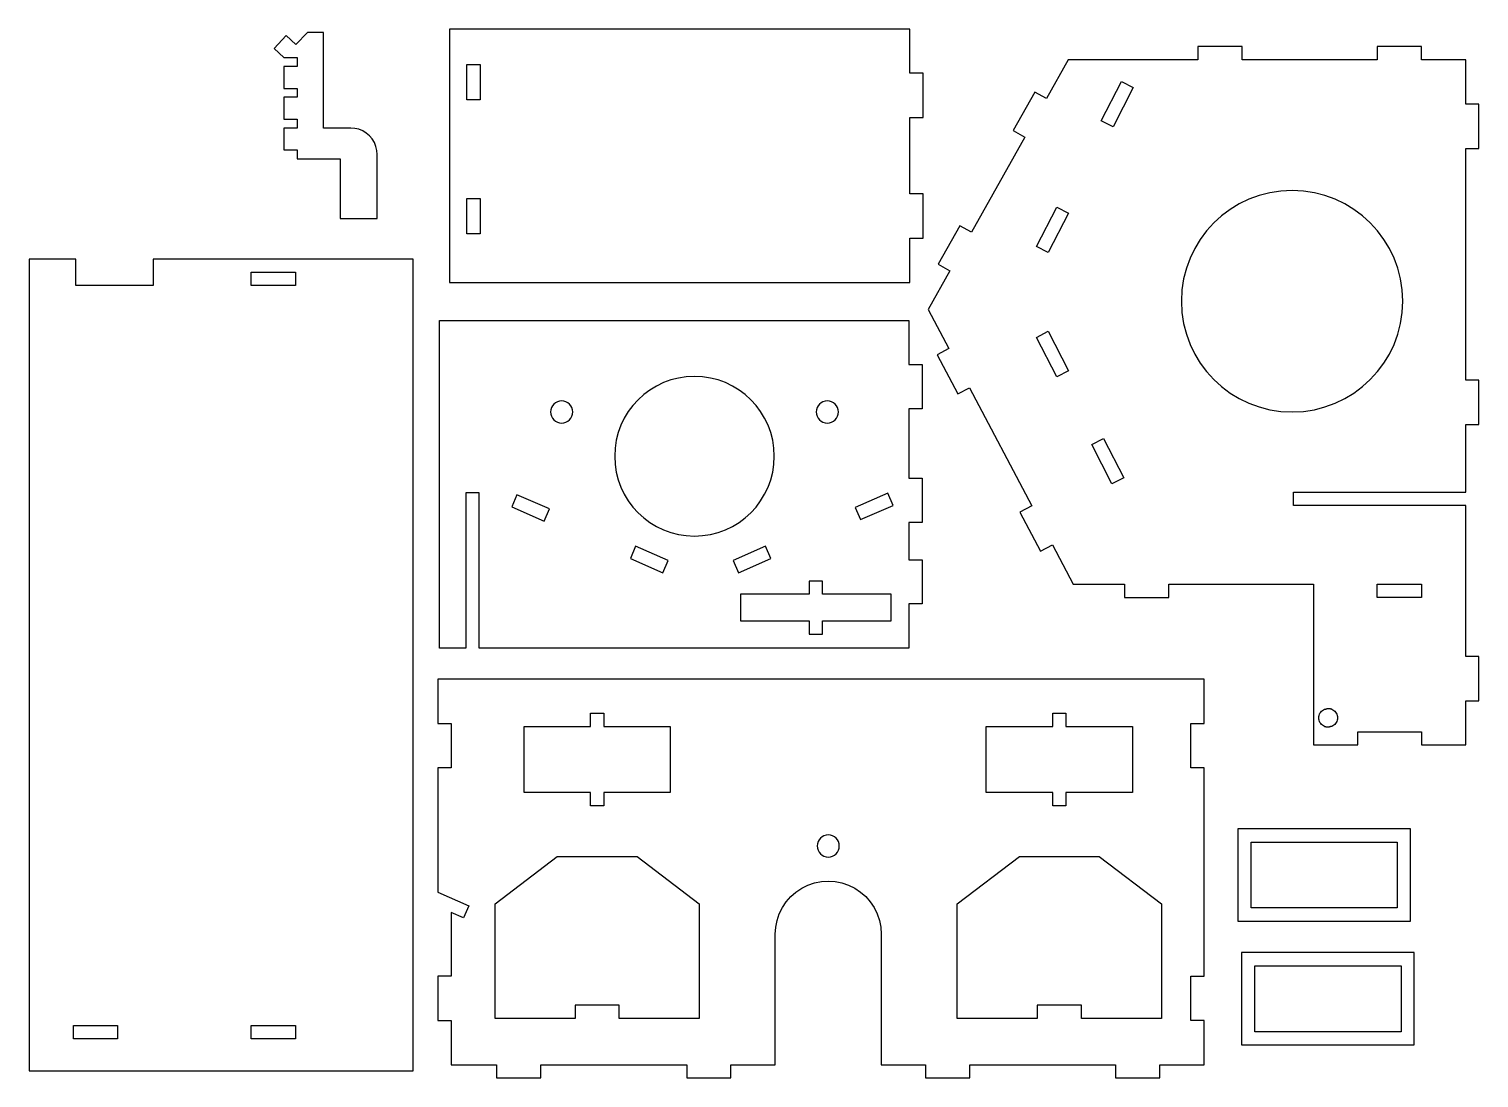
# Model space of a CAD drawing. Header units: millimetres. Extents: x 3 to 662, y 0 to 480.
# Drawn here: x 334.7 to 662.2, y 242.8 to 479.7 of the extents above; entities that cross this region are included whole.
import ezdxf

# ---------------------------------------------------------------- set-up
doc = ezdxf.new("R2010")
doc.units = ezdxf.units.MM
doc.layers.add('Whole Simpsons House v1_Sketch15', color=7, linetype='Continuous')

msp = doc.modelspace()

# ---------------------------------------------------------------- linework, layer by layer
at = {"layer": 'Whole Simpsons House v1_Sketch15', "extrusion": (0, 6.12323e-17, -1)}
for p, q in [((397.54, 478.87, 1.79), (394.97, 476.16, 1.79)), ((401.22, 478.87, 1.79), (397.54, 478.87, 1.79)), ((401.22, 457.33, 1.79), (401.22, 478.87, 1.79)), ((429.62, 479.69, 1.79), (429.62, 422.44, 1.79)), ((533.63, 479.69, 1.79), (429.62, 479.69, 1.79)), ((533.63, 469.69, 1.79), (533.63, 479.69, 1.79)), ((392.79, 478.22, 1.79), (390.04, 475.31, 1.79)), ((390.04, 475.31, 1.79), (392.22, 473.25, 1.79)), ((394.97, 476.16, 1.79), (392.79, 478.22, 1.79)), ((598.71, 475.72, 1.79), (598.71, 472.72, 1.79)), ((608.71, 475.72, 1.79), (598.71, 475.72, 1.79)), ((608.71, 472.72, 1.79), (608.71, 475.72, 1.79)), ((639.23, 475.72, 1.79), (639.23, 472.72, 1.79)), ((649.23, 475.72, 1.79), (639.23, 475.72, 1.79)), ((649.23, 472.72, 1.79), (649.23, 475.72, 1.79)), ((392.22, 473.25, 1.79), (395.22, 473.25, 1.79)), ((395.22, 473.25, 1.79), (395.22, 471.25, 1.79)), ((569.4, 472.72, 1.79), (564.51, 464, 1.79)), ((598.71, 472.72, 1.79), (569.4, 472.72, 1.79)), ((639.23, 472.72, 1.79), (608.71, 472.72, 1.79)), ((659.23, 472.72, 1.79), (649.23, 472.72, 1.79)), ((659.23, 462.72, 1.79), (659.23, 472.72, 1.79)), ((392.22, 471.25, 1.79), (392.22, 466.29, 1.79)), ((395.22, 471.25, 1.79), (392.22, 471.25, 1.79)), ((433.57, 463.69, 1.79), (433.57, 471.69, 1.79)), ((433.57, 471.69, 1.79), (436.58, 471.69, 1.79)), ((436.58, 471.69, 1.79), (436.58, 463.69, 1.79)), ((536.63, 469.69, 1.79), (533.63, 469.69, 1.79)), ((536.63, 459.69, 1.79), (536.63, 469.69, 1.79)), ((392.22, 466.29, 1.79), (395.22, 466.29, 1.79)), ((395.22, 466.29, 1.79), (395.22, 464.29, 1.79)), ((561.89, 465.46, 1.79), (557, 456.74, 1.79)), ((564.51, 464, 1.79), (561.89, 465.46, 1.79)), ((576.88, 458.98, 1.79), (581.46, 467.87, 1.79)), ((584.13, 466.5, 1.79), (579.55, 457.6, 1.79)), ((581.46, 467.87, 1.79), (584.13, 466.5, 1.79)), ((392.22, 464.29, 1.79), (392.22, 459.33, 1.79)), ((395.22, 464.29, 1.79), (392.22, 464.29, 1.79)), ((436.58, 463.69, 1.79), (433.57, 463.69, 1.79)), ((662.23, 462.72, 1.79), (659.23, 462.72, 1.79)), ((662.23, 452.72, 1.79), (662.23, 462.72, 1.79)), ((392.22, 459.33, 1.79), (395.22, 459.33, 1.79)), ((395.22, 459.33, 1.79), (395.22, 457.33, 1.79)), ((533.63, 442.45, 1.79), (533.63, 459.69, 1.79)), ((533.63, 459.69, 1.79), (536.63, 459.69, 1.79)), ((579.55, 457.6, 1.79), (576.88, 458.98, 1.79)), ((392.22, 457.33, 1.79), (392.22, 452.37, 1.79)), ((395.22, 457.33, 1.79), (392.22, 457.33, 1.79)), ((407.34, 457.33, 1.79), (401.22, 457.33, 1.79)), ((408.28, 457.25, 1.79), (407.34, 457.33, 1.79)), ((409.19, 457.04, 1.79), (408.28, 457.25, 1.79)), ((410.06, 456.67, 1.79), (409.19, 457.04, 1.79)), ((410.86, 456.18, 1.79), (410.06, 456.67, 1.79)), ((411.58, 455.57, 1.79), (410.86, 456.18, 1.79)), ((412.19, 454.86, 1.79), (411.58, 455.57, 1.79)), ((557, 456.74, 1.79), (559.62, 455.27, 1.79)), ((392.22, 452.37, 1.79), (395.22, 452.37, 1.79)), ((395.22, 452.37, 1.79), (395.22, 450.37, 1.79)), ((412.68, 454.05, 1.79), (412.19, 454.86, 1.79)), ((413.04, 453.18, 1.79), (412.68, 454.05, 1.79)), ((413.26, 452.27, 1.79), (413.04, 453.18, 1.79)), ((413.34, 451.33, 1.79), (413.26, 452.27, 1.79)), ((559.62, 455.27, 1.79), (547.58, 433.8, 1.79)), ((659.23, 400.36, 1.79), (659.23, 452.72, 1.79)), ((659.23, 452.72, 1.79), (662.23, 452.72, 1.79)), ((395.22, 450.37, 1.79), (404.97, 450.37, 1.79)), ((404.97, 450.37, 1.79), (404.97, 436.91, 1.79)), ((413.34, 436.91, 1.79), (413.34, 451.33, 1.79)), ((536.63, 442.45, 1.79), (533.63, 442.45, 1.79)), ((536.63, 432.45, 1.79), (536.63, 442.45, 1.79)), ((433.57, 433.45, 1.79), (433.57, 441.45, 1.79)), ((433.57, 441.45, 1.79), (436.58, 441.45, 1.79)), ((436.58, 441.45, 1.79), (436.58, 433.45, 1.79)), ((562.26, 430.58, 1.79), (566.84, 439.48, 1.79)), ((566.84, 439.48, 1.79), (569.5, 438.1, 1.79)), ((404.97, 436.91, 1.79), (413.34, 436.91, 1.79)), ((569.5, 438.1, 1.79), (564.93, 429.21, 1.79)), ((436.58, 433.45, 1.79), (433.57, 433.45, 1.79)), ((533.63, 422.44, 1.79), (533.63, 432.45, 1.79)), ((533.63, 432.45, 1.79), (536.63, 432.45, 1.79)), ((544.96, 435.27, 1.79), (540.07, 426.55, 1.79)), ((547.58, 433.8, 1.79), (544.96, 435.27, 1.79)), ((564.93, 429.21, 1.79), (562.26, 430.58, 1.79)), ((334.66, 427.74, 1.79), (334.66, 244.38, 1.79)), ((345.24, 427.74, 1.79), (334.66, 427.74, 1.79)), ((345.24, 421.74, 1.79), (345.24, 427.74, 1.79)), ((362.73, 427.74, 1.79), (362.73, 421.74, 1.79)), ((421.45, 427.74, 1.79), (362.73, 427.74, 1.79)), ((421.45, 244.38, 1.79), (421.45, 427.74, 1.79)), ((540.07, 426.55, 1.79), (542.69, 425.08, 1.79)), ((384.83, 421.74, 1.79), (384.83, 424.74, 1.79)), ((384.83, 424.74, 1.79), (394.83, 424.74, 1.79)), ((394.83, 424.74, 1.79), (394.83, 421.74, 1.79)), ((542.69, 425.08, 1.79), (537.79, 416.35, 1.79)), ((362.73, 421.74, 1.79), (345.24, 421.74, 1.79)), ((394.83, 421.74, 1.79), (384.83, 421.74, 1.79)), ((429.62, 422.44, 1.79), (533.63, 422.44, 1.79)), ((537.79, 416.35, 1.79), (542.47, 407.51, 1.79)), ((427.36, 339.84, 1.79), (427.36, 413.89, 1.79)), ((427.36, 413.89, 1.79), (533.41, 413.89, 1.79)), ((533.41, 413.89, 1.79), (533.41, 403.89, 1.79)), ((562.26, 410.05, 1.79), (564.93, 411.43, 1.79)), ((566.84, 401.16, 1.79), (562.26, 410.05, 1.79)), ((564.93, 411.43, 1.79), (569.5, 402.53, 1.79)), ((542.47, 407.51, 1.79), (539.81, 406.11, 1.79)), ((533.41, 403.89, 1.79), (536.42, 403.89, 1.79)), ((536.42, 403.89, 1.79), (536.42, 393.89, 1.79)), ((539.81, 406.11, 1.79), (544.49, 397.27, 1.79)), ((569.5, 402.53, 1.79), (566.84, 401.16, 1.79)), ((662.23, 400.36, 1.79), (659.23, 400.36, 1.79)), ((662.23, 390.36, 1.79), (662.23, 400.36, 1.79)), ((544.49, 397.27, 1.79), (547.14, 398.67, 1.79)), ((547.14, 398.67, 1.79), (561.22, 372.01, 1.79)), ((533.41, 393.89, 1.79), (533.41, 378.23, 1.79)), ((536.42, 393.89, 1.79), (533.41, 393.89, 1.79)), ((659.23, 375.09, 1.79), (659.23, 390.36, 1.79)), ((659.23, 390.36, 1.79), (662.23, 390.36, 1.79)), ((574.73, 385.83, 1.79), (577.4, 387.21, 1.79)), ((577.4, 387.21, 1.79), (581.98, 378.32, 1.79)), ((579.31, 376.94, 1.79), (574.73, 385.83, 1.79)), ((533.41, 378.23, 1.79), (536.42, 378.23, 1.79)), ((536.42, 378.23, 1.79), (536.42, 368.22, 1.79)), ((581.98, 378.32, 1.79), (579.31, 376.94, 1.79)), ((433.36, 374.95, 1.79), (433.36, 339.84, 1.79)), ((436.36, 374.95, 1.79), (433.36, 374.95, 1.79)), ((436.36, 339.84, 1.79), (436.36, 374.95, 1.79)), ((444.9, 374.51, 1.79), (443.7, 371.76, 1.79)), ((452.23, 371.32, 1.79), (444.9, 374.51, 1.79)), ((528.65, 374.85, 1.79), (521.32, 371.66, 1.79)), ((529.85, 372.1, 1.79), (528.65, 374.85, 1.79)), ((620.3, 372.09, 1.79), (620.3, 375.09, 1.79)), ((620.3, 375.09, 1.79), (659.23, 375.09, 1.79)), ((443.7, 371.76, 1.79), (451.04, 368.57, 1.79)), ((451.04, 368.57, 1.79), (452.23, 371.32, 1.79)), ((521.32, 371.66, 1.79), (522.51, 368.91, 1.79)), ((522.51, 368.91, 1.79), (529.85, 372.1, 1.79)), ((561.22, 372.01, 1.79), (558.53, 370.59, 1.79)), ((558.53, 370.59, 1.79), (563.2, 361.75, 1.79)), ((659.23, 372.09, 1.79), (620.3, 372.09, 1.79)), ((659.23, 338, 1.79), (659.23, 372.09, 1.79)), ((533.41, 368.22, 1.79), (533.41, 359.84, 1.79)), ((536.42, 368.22, 1.79), (533.41, 368.22, 1.79)), ((471.71, 362.86, 1.79), (470.52, 360.1, 1.79)), ((479.05, 359.66, 1.79), (471.71, 362.86, 1.79)), ((501.06, 362.86, 1.79), (493.73, 359.66, 1.79)), ((502.26, 360.1, 1.79), (501.06, 362.86, 1.79)), ((563.2, 361.75, 1.79), (565.9, 363.17, 1.79)), ((565.9, 363.17, 1.79), (570.57, 354.33, 1.79)), ((470.52, 360.1, 1.79), (477.85, 356.91, 1.79)), ((477.85, 356.91, 1.79), (479.05, 359.66, 1.79)), ((493.73, 359.66, 1.79), (494.92, 356.91, 1.79)), ((494.92, 356.91, 1.79), (502.26, 360.1, 1.79)), ((533.41, 359.84, 1.79), (536.42, 359.84, 1.79)), ((536.42, 359.84, 1.79), (536.42, 349.84, 1.79)), ((510.89, 355.02, 1.79), (510.89, 352.02, 1.79)), ((513.89, 355.02, 1.79), (510.89, 355.02, 1.79)), ((513.89, 352.02, 1.79), (513.89, 355.02, 1.79)), ((570.57, 354.33, 1.79), (582.16, 354.33, 1.79)), ((582.16, 354.33, 1.79), (582.16, 351.33, 1.79)), ((592.16, 351.33, 1.79), (592.16, 354.33, 1.79)), ((592.16, 354.33, 1.79), (624.87, 354.33, 1.79)), ((624.87, 354.33, 1.79), (624.87, 318, 1.79)), ((639.23, 351.33, 1.79), (639.23, 354.33, 1.79)), ((639.23, 354.33, 1.79), (649.23, 354.33, 1.79)), ((649.23, 354.33, 1.79), (649.23, 351.33, 1.79)), ((495.37, 352.02, 1.79), (495.37, 346.05, 1.79)), ((510.89, 352.02, 1.79), (495.37, 352.02, 1.79)), ((529.41, 352.02, 1.79), (513.89, 352.02, 1.79)), ((529.41, 346.05, 1.79), (529.41, 352.02, 1.79)), ((582.16, 351.33, 1.79), (592.16, 351.33, 1.79)), ((649.23, 351.33, 1.79), (639.23, 351.33, 1.79)), ((533.41, 349.84, 1.79), (533.41, 339.84, 1.79)), ((536.42, 349.84, 1.79), (533.41, 349.84, 1.79)), ((495.37, 346.05, 1.79), (510.89, 346.05, 1.79)), ((510.89, 346.05, 1.79), (510.89, 343.05, 1.79)), ((513.89, 343.05, 1.79), (513.89, 346.05, 1.79)), ((513.89, 346.05, 1.79), (529.41, 346.05, 1.79)), ((510.89, 343.05, 1.79), (513.89, 343.05, 1.79)), ((433.36, 339.84, 1.79), (427.36, 339.84, 1.79)), ((533.41, 339.84, 1.79), (436.36, 339.84, 1.79)), ((662.23, 338, 1.79), (659.23, 338, 1.79)), ((662.23, 328, 1.79), (662.23, 338, 1.79)), ((427.03, 332.87, 1.79), (427.03, 322.86, 1.79)), ((600.15, 332.87, 1.79), (427.03, 332.87, 1.79)), ((600.15, 322.86, 1.79), (600.15, 332.87, 1.79)), ((659.23, 318, 1.79), (659.23, 328, 1.79)), ((659.23, 328, 1.79), (662.23, 328, 1.79)), ((461.51, 322.16, 1.79), (461.51, 325.16, 1.79)), ((461.51, 325.16, 1.79), (464.51, 325.16, 1.79)), ((464.51, 325.16, 1.79), (464.51, 322.16, 1.79)), ((565.93, 322.16, 1.79), (565.93, 325.16, 1.79)), ((565.93, 325.16, 1.79), (568.93, 325.16, 1.79)), ((568.93, 325.16, 1.79), (568.93, 322.16, 1.79)), ((626.03, 324.12, 1.79), (626.05, 324.4, 1.79)), ((626.05, 324.4, 1.79), (626.1, 324.67, 1.79)), ((626.1, 324.67, 1.79), (626.19, 324.94, 1.79)), ((626.19, 324.94, 1.79), (626.31, 325.18, 1.79)), ((626.31, 325.18, 1.79), (626.47, 325.41, 1.79)), ((626.47, 325.41, 1.79), (626.65, 325.62, 1.79)), ((626.65, 325.62, 1.79), (626.86, 325.81, 1.79)), ((626.86, 325.81, 1.79), (627.09, 325.96, 1.79)), ((627.09, 325.96, 1.79), (627.34, 326.08, 1.79)), ((627.34, 326.08, 1.79), (627.6, 326.08, 1.79)), ((627.6, 326.17, 1.79), (627.87, 326.17, 1.79)), ((627.87, 326.23, 1.79), (628.15, 326.23, 1.79)), ((628.15, 326.24, 1.79), (628.43, 326.24, 1.79)), ((628.43, 326.23, 1.79), (628.7, 326.23, 1.79)), ((628.7, 326.17, 1.79), (628.96, 326.17, 1.79)), ((628.96, 326.08, 1.79), (629.21, 325.96, 1.79)), ((629.21, 325.96, 1.79), (629.44, 325.81, 1.79)), ((629.44, 325.81, 1.79), (629.65, 325.62, 1.79)), ((629.65, 325.62, 1.79), (629.83, 325.41, 1.79)), ((629.83, 325.41, 1.79), (629.99, 325.18, 1.79)), ((629.99, 325.18, 1.79), (630.11, 324.94, 1.79)), ((630.11, 324.94, 1.79), (630.2, 324.67, 1.79)), ((630.2, 324.67, 1.79), (630.25, 324.4, 1.79)), ((630.25, 324.4, 1.79), (630.27, 324.12, 1.79)), ((427.03, 322.86, 1.79), (430.03, 322.86, 1.79)), ((430.03, 322.86, 1.79), (430.03, 312.86, 1.79)), ((446.51, 307.29, 1.79), (446.51, 322.16, 1.79)), ((446.51, 322.16, 1.79), (461.51, 322.16, 1.79)), ((464.51, 322.16, 1.79), (479.51, 322.16, 1.79)), ((479.51, 322.16, 1.79), (479.51, 307.29, 1.79)), ((550.93, 307.29, 1.79), (550.93, 322.16, 1.79)), ((550.93, 322.16, 1.79), (565.93, 322.16, 1.79)), ((568.93, 322.16, 1.79), (583.94, 322.16, 1.79)), ((583.94, 322.16, 1.79), (583.94, 307.29, 1.79)), ((597.15, 312.86, 1.79), (597.15, 322.86, 1.79)), ((597.15, 322.86, 1.79), (600.15, 322.86, 1.79)), ((626.05, 323.85, 1.79), (626.03, 324.12, 1.79)), ((626.1, 323.57, 1.79), (626.05, 323.85, 1.79)), ((626.19, 323.31, 1.79), (626.1, 323.57, 1.79)), ((626.31, 323.06, 1.79), (626.19, 323.31, 1.79)), ((626.47, 322.83, 1.79), (626.31, 323.06, 1.79)), ((626.65, 322.62, 1.79), (626.47, 322.83, 1.79)), ((626.86, 322.44, 1.79), (626.65, 322.62, 1.79)), ((627.09, 322.29, 1.79), (626.86, 322.44, 1.79)), ((627.34, 322.16, 1.79), (627.09, 322.29, 1.79)), ((627.6, 322.07, 1.79), (627.34, 322.07, 1.79)), ((627.87, 322.02, 1.79), (627.6, 322.02, 1.79)), ((628.15, 322, 1.79), (627.87, 322, 1.79)), ((628.43, 322.02, 1.79), (628.15, 322.02, 1.79)), ((628.7, 322.07, 1.79), (628.43, 322.07, 1.79)), ((628.96, 322.16, 1.79), (628.7, 322.16, 1.79)), ((629.21, 322.29, 1.79), (628.96, 322.16, 1.79)), ((629.44, 322.44, 1.79), (629.21, 322.29, 1.79)), ((629.65, 322.62, 1.79), (629.44, 322.44, 1.79)), ((629.83, 322.83, 1.79), (629.65, 322.62, 1.79)), ((629.99, 323.06, 1.79), (629.83, 322.83, 1.79)), ((630.11, 323.31, 1.79), (629.99, 323.06, 1.79)), ((630.2, 323.57, 1.79), (630.11, 323.31, 1.79)), ((630.25, 323.85, 1.79), (630.2, 323.57, 1.79)), ((630.27, 324.12, 1.79), (630.25, 323.85, 1.79)), ((624.87, 318, 1.79), (634.87, 318, 1.79)), ((634.87, 318, 1.79), (634.87, 321, 1.79)), ((634.87, 321, 1.79), (649.23, 321, 1.79)), ((649.23, 321, 1.79), (649.23, 318, 1.79)), ((649.23, 318, 1.79), (659.23, 318, 1.79)), ((427.03, 312.86, 1.79), (427.03, 284.72, 1.79)), ((430.03, 312.86, 1.79), (427.03, 312.86, 1.79)), ((600.15, 312.86, 1.79), (597.15, 312.86, 1.79)), ((600.15, 265.79, 1.79), (600.15, 312.86, 1.79)), ((461.51, 307.29, 1.79), (446.51, 307.29, 1.79)), ((461.51, 304.29, 1.79), (461.51, 307.29, 1.79)), ((464.51, 307.29, 1.79), (464.51, 304.29, 1.79)), ((479.51, 307.29, 1.79), (464.51, 307.29, 1.79)), ((565.93, 307.29, 1.79), (550.93, 307.29, 1.79)), ((565.93, 304.29, 1.79), (565.93, 307.29, 1.79)), ((568.93, 307.29, 1.79), (568.93, 304.29, 1.79)), ((583.94, 307.29, 1.79), (568.93, 307.29, 1.79)), ((464.51, 304.29, 1.79), (461.51, 304.29, 1.79)), ((568.93, 304.29, 1.79), (565.93, 304.29, 1.79)), ((607.77, 299.05, 1.79), (607.77, 278.18, 1.79)), ((646.77, 299.05, 1.79), (607.77, 299.05, 1.79)), ((646.77, 278.18, 1.79), (646.77, 299.05, 1.79)), ((610.77, 281.18, 1.79), (610.77, 296.05, 1.79)), ((610.77, 296.05, 1.79), (643.77, 296.05, 1.79)), ((643.77, 296.05, 1.79), (643.77, 281.18, 1.79)), ((439.95, 282.13, 1.79), (454, 292.81, 1.79)), ((454, 292.81, 1.79), (472.03, 292.81, 1.79)), ((472.03, 292.81, 1.79), (486.07, 282.13, 1.79)), ((544.37, 282.13, 1.79), (558.42, 292.81, 1.79)), ((558.42, 292.81, 1.79), (576.45, 292.81, 1.79)), ((576.45, 292.81, 1.79), (590.49, 282.13, 1.79)), ((507.93, 284.78, 1.79), (509.23, 285.65, 1.79)), ((509.23, 285.65, 1.79), (510.64, 286.35, 1.79)), ((510.64, 286.35, 1.79), (512.12, 286.85, 1.79)), ((512.12, 286.85, 1.79), (513.66, 287.16, 1.79)), ((513.66, 287.16, 1.79), (515.22, 287.26, 1.79)), ((515.22, 287.26, 1.79), (516.78, 287.16, 1.79)), ((516.78, 287.16, 1.79), (518.32, 286.85, 1.79)), ((518.32, 286.85, 1.79), (519.8, 286.35, 1.79)), ((519.8, 286.35, 1.79), (521.21, 285.65, 1.79)), ((521.21, 285.65, 1.79), (522.51, 284.78, 1.79)), ((427.03, 284.72, 1.79), (434, 281.69, 1.79)), ((439.95, 256.24, 1.79), (439.95, 282.13, 1.79)), ((486.07, 282.13, 1.79), (486.07, 256.24, 1.79)), ((504.85, 281.27, 1.79), (505.72, 282.57, 1.79)), ((505.72, 282.57, 1.79), (506.75, 283.75, 1.79)), ((506.75, 283.75, 1.79), (507.93, 284.78, 1.79)), ((522.51, 284.78, 1.79), (523.69, 283.75, 1.79)), ((523.69, 283.75, 1.79), (524.72, 282.57, 1.79)), ((524.72, 282.57, 1.79), (525.59, 281.27, 1.79)), ((544.37, 256.24, 1.79), (544.37, 282.13, 1.79)), ((590.49, 282.13, 1.79), (590.49, 256.24, 1.79)), ((430.03, 280.15, 1.79), (430.03, 265.79, 1.79)), ((432.81, 278.94, 1.79), (430.03, 280.15, 1.79)), ((434, 281.69, 1.79), (432.81, 278.94, 1.79)), ((503.65, 278.38, 1.79), (504.16, 279.86, 1.79)), ((504.16, 279.86, 1.79), (504.85, 281.27, 1.79)), ((525.59, 281.27, 1.79), (526.29, 279.86, 1.79)), ((526.29, 279.86, 1.79), (526.79, 278.38, 1.79)), ((643.77, 281.18, 1.79), (610.77, 281.18, 1.79)), ((503.25, 275.28, 1.79), (503.35, 276.85, 1.79)), ((503.25, 245.79, 1.79), (503.25, 275.28, 1.79)), ((503.35, 276.85, 1.79), (503.65, 278.38, 1.79)), ((526.79, 278.38, 1.79), (527.09, 276.85, 1.79)), ((527.09, 276.85, 1.79), (527.2, 275.28, 1.79)), ((527.2, 275.28, 1.79), (527.2, 245.79, 1.79)), ((607.77, 278.18, 1.79), (646.77, 278.18, 1.79)), ((608.61, 271.11, 1.79), (608.61, 250.24, 1.79)), ((647.62, 271.11, 1.79), (608.61, 271.11, 1.79)), ((647.62, 250.24, 1.79), (647.62, 271.11, 1.79)), ((427.03, 265.79, 1.79), (427.03, 255.79, 1.79)), ((430.03, 265.79, 1.79), (427.03, 265.79, 1.79)), ((597.15, 255.79, 1.79), (597.15, 265.79, 1.79)), ((597.15, 265.79, 1.79), (600.15, 265.79, 1.79)), ((611.61, 253.24, 1.79), (611.61, 268.11, 1.79)), ((611.61, 268.11, 1.79), (644.62, 268.11, 1.79)), ((644.62, 268.11, 1.79), (644.62, 253.24, 1.79)), ((458.01, 259.24, 1.79), (458.01, 256.24, 1.79)), ((468.01, 259.24, 1.79), (458.01, 259.24, 1.79)), ((468.01, 256.24, 1.79), (468.01, 259.24, 1.79)), ((562.43, 259.24, 1.79), (562.43, 256.24, 1.79)), ((572.43, 259.24, 1.79), (562.43, 259.24, 1.79)), ((572.43, 256.24, 1.79), (572.43, 259.24, 1.79)), ((427.03, 255.79, 1.79), (430.03, 255.79, 1.79)), ((430.03, 255.79, 1.79), (430.03, 245.79, 1.79)), ((458.01, 256.24, 1.79), (439.95, 256.24, 1.79)), ((486.07, 256.24, 1.79), (468.01, 256.24, 1.79)), ((562.43, 256.24, 1.79), (544.37, 256.24, 1.79)), ((590.49, 256.24, 1.79), (572.43, 256.24, 1.79)), ((600.15, 255.79, 1.79), (597.15, 255.79, 1.79)), ((600.15, 245.79, 1.79), (600.15, 255.79, 1.79)), ((344.68, 251.62, 1.79), (344.68, 254.62, 1.79)), ((344.68, 254.62, 1.79), (354.68, 254.62, 1.79)), ((354.68, 254.62, 1.79), (354.68, 251.62, 1.79)), ((384.83, 251.62, 1.79), (384.83, 254.62, 1.79)), ((384.83, 254.62, 1.79), (394.83, 254.62, 1.79)), ((394.83, 254.62, 1.79), (394.83, 251.62, 1.79)), ((644.62, 253.24, 1.79), (611.61, 253.24, 1.79)), ((354.68, 251.62, 1.79), (344.68, 251.62, 1.79)), ((394.83, 251.62, 1.79), (384.83, 251.62, 1.79)), ((608.61, 250.24, 1.79), (647.62, 250.24, 1.79)), ((430.03, 245.79, 1.79), (440.29, 245.79, 1.79)), ((440.29, 245.79, 1.79), (440.29, 242.79, 1.79)), ((450.3, 242.79, 1.79), (450.3, 245.79, 1.79)), ((450.3, 245.79, 1.79), (483.24, 245.79, 1.79)), ((483.24, 245.79, 1.79), (483.24, 242.79, 1.79)), ((493.24, 242.79, 1.79), (493.24, 245.79, 1.79)), ((493.24, 245.79, 1.79), (503.25, 245.79, 1.79)), ((527.2, 245.79, 1.79), (537.2, 245.79, 1.79)), ((537.2, 245.79, 1.79), (537.2, 242.79, 1.79)), ((547.2, 242.79, 1.79), (547.2, 245.79, 1.79)), ((547.2, 245.79, 1.79), (580.15, 245.79, 1.79)), ((580.15, 245.79, 1.79), (580.15, 242.79, 1.79)), ((590.15, 242.79, 1.79), (590.15, 245.79, 1.79)), ((590.15, 245.79, 1.79), (600.15, 245.79, 1.79)), ((334.66, 244.38, 1.79), (421.45, 244.38, 1.79)), ((440.29, 242.79, 1.79), (450.3, 242.79, 1.79)), ((483.24, 242.79, 1.79), (493.24, 242.79, 1.79)), ((537.2, 242.79, 1.79), (547.2, 242.79, 1.79)), ((580.15, 242.79, 1.79), (590.15, 242.79, 1.79))]:
    msp.add_line(p, q, dxfattribs=at)
for centre, radius in [((-620, 418.21, -1.79), 25), ((-485, 383.21, -1.79), 18.03), ((-455, 393.21, -1.79), 2.5), ((-515, 393.21, -1.79), 2.5), ((-515.22, 295.19, -1.79), 2.5)]:
    msp.add_circle(centre, radius, dxfattribs=at)

doc.saveas('drawing.dxf')
